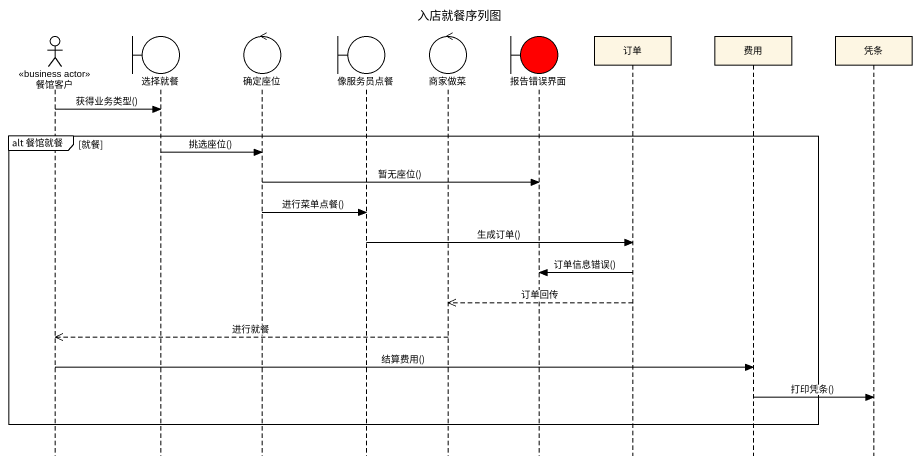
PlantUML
@startuml
title 入店就餐序列图
hide footbox
actor 餐馆客户 <<business actor>>
boundary 选择就餐
control 确定座位
boundary 像服务员点餐
control 商家做菜
boundary 报告错误界面 #FF0000
participant 订单
participant 费用
participant 凭条

餐馆客户 -> 选择就餐 : 获得业务类型()
group alt 餐馆就餐 [就餐]
  选择就餐 -> 确定座位 : 挑选座位()
  确定座位 -> 报告错误界面 : 暂无座位()
  确定座位 -> 像服务员点餐 : 进行菜单点餐()
  像服务员点餐 -> 订单 : 生成订单()
  订单 -> 报告错误界面 : 订单信息错误()
  订单 -->> 商家做菜 : 订单回传
  商家做菜 -->> 餐馆客户 : 进行就餐
  餐馆客户 -> 费用 : 结算费用()
  费用 -> 凭条 : 打印凭条()
end
@enduml
